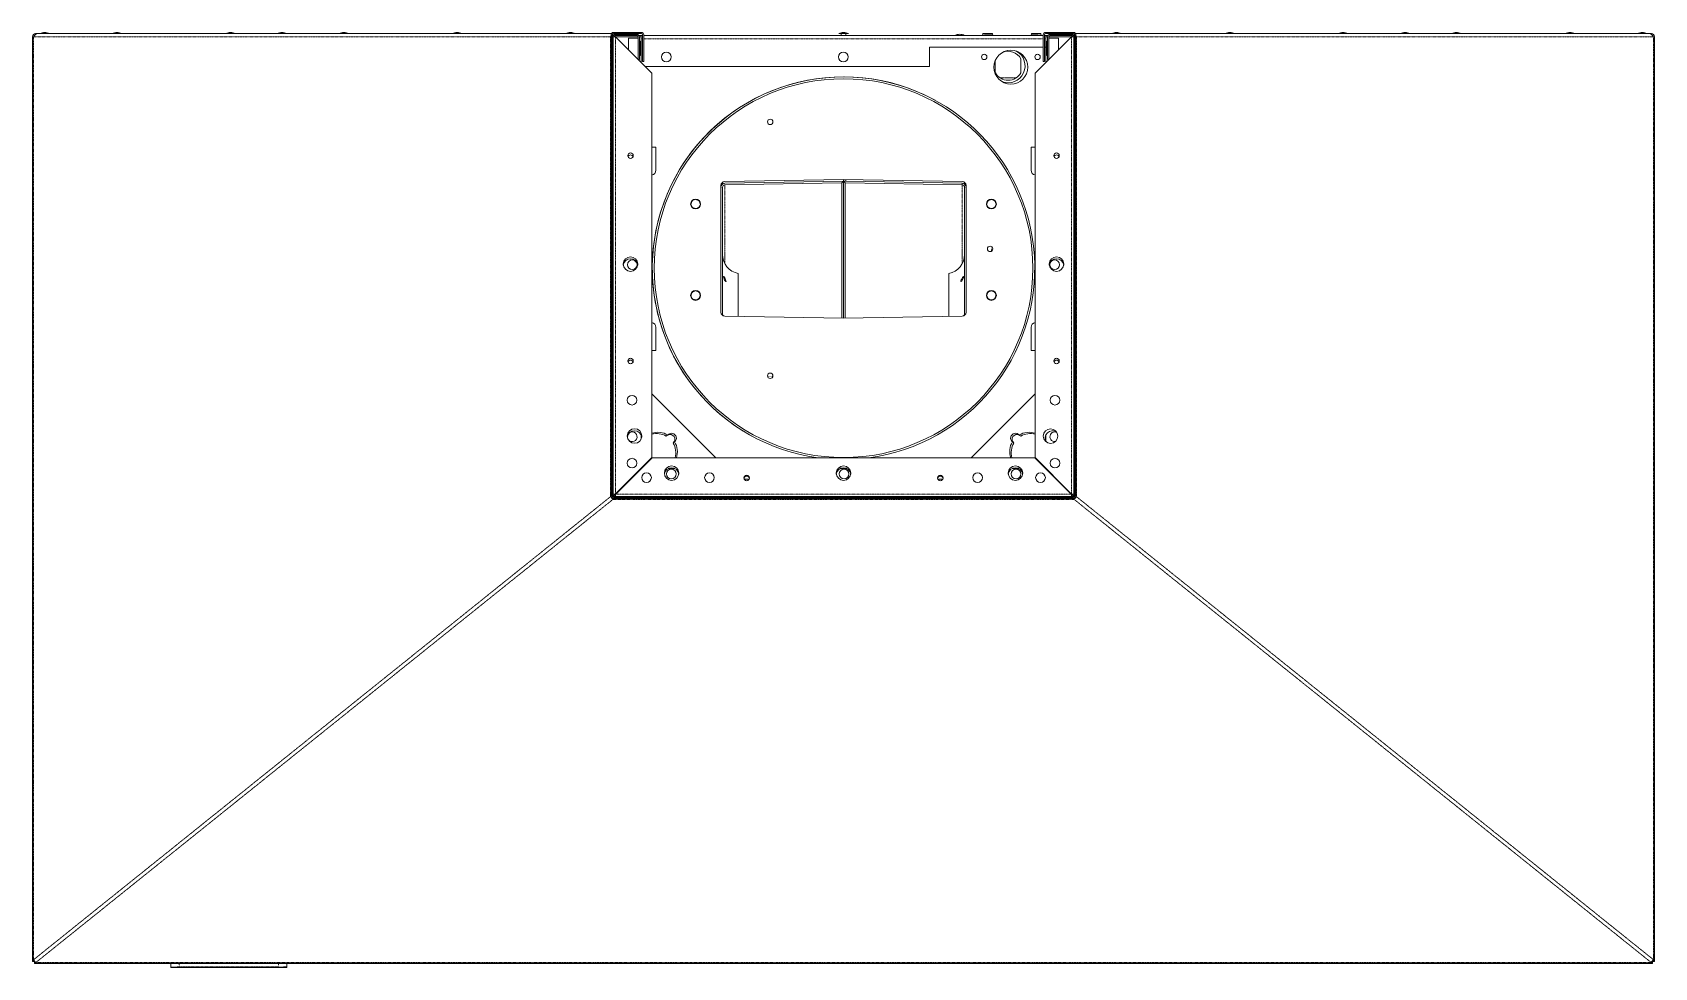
# Model space of a CAD drawing. Header units: millimetres. Extents: x 46989 to 543236, y 252623 to 526638.
# Drawn here: x 211654 to 241810, y 362310 to 379690 of the extents above; entities that cross this region are included whole.
import ezdxf

# ---------------------------------------------------------------- set-up
doc = ezdxf.new("R2010")
doc.units = ezdxf.units.MM
doc.linetypes.add('PHANTOM', pattern=[20, 10, -2, 2, -2, 2, -2])

msp = doc.modelspace()

# ---------------------------------------------------------------- linework, layer by layer
at = {"color": 7, "lineweight": 13, "ltscale": 0.001642}
for p, q in [((211713, 379668), (211760, 379668)), ((241703, 379668), (241751, 379668))]:
    msp.add_line(p, q, dxfattribs=at)
at = {"color": 7, "lineweight": 13, "ltscale": 0.000586803}
for p, q in [((211713, 379651), (211713, 379668)), ((241751, 379651), (241751, 379668))]:
    msp.add_line(p, q, dxfattribs=at)
at = {"color": 7, "lineweight": 13, "ltscale": 0.03937}
for p, q in [((222418, 379668), (211760, 379668)), ((241703, 379668), (231045, 379668)), ((211654, 379609), (211654, 362424)), ((222412, 379646), (222412, 371071)), ((222433, 371071), (222433, 379646)), ((222448, 371107), (222448, 379610)), ((222491, 379610), (223168, 378933)), ((223018, 379634), (230445, 379634)), ((228332, 379418), (230445, 379418)), ((230972, 379610), (230296, 378933)), ((231016, 379610), (231016, 371107)), ((231031, 371071), (231031, 379646)), ((231052, 379646), (231052, 371071)), ((241810, 362423), (241810, 379609)), ((228332, 379058), (223042, 379058)), ((223168, 378933), (223168, 371790)), ((230296, 371787), (230296, 378933)), ((224524, 376919), (226732, 376957)), ((226732, 376957), (228940, 376919)), ((224453, 374490), (224453, 376847)), ((224453, 374490), (224453, 376812)), ((224482, 374459), (224482, 376812)), ((224525, 376886), (226732, 376924)), ((224526, 376857), (226703, 376895)), ((226703, 376895), (226703, 375935)), ((226732, 375954), (226732, 376924)), ((226732, 376924), (226732, 375954)), ((226760, 376895), (228938, 376857)), ((226760, 375935), (226760, 376895)), ((226775, 376924), (228938, 376886)), ((228982, 376812), (228982, 374459)), ((229010, 376812), (229010, 374484)), ((229011, 376847), (229011, 374490)), ((226703, 375935), (226703, 374380)), ((226732, 374380), (226732, 375954)), ((226732, 375954), (226732, 374380)), ((226760, 374380), (226760, 375935)), ((224776, 375210), (224776, 374414)), ((228688, 375210), (228688, 374414)), ((226732, 374380), (224524, 374418)), ((228940, 374418), (226732, 374380)), ((223168, 372973), (224357, 371784)), ((229106, 371784), (230296, 372973)), ((223168, 371790), (222491, 371114)), ((222498, 371107), (223174, 371784)), ((223174, 371784), (230289, 371784)), ((230289, 371784), (230966, 371107)), ((230296, 371787), (230972, 371110)), ((222455, 371049), (231008, 371049)), ((222455, 371028), (231008, 371028)), ((230972, 371064), (222491, 371064)), ((211691, 362388), (241772, 362388)), ((216228, 362310), (214382, 362310))]:
    msp.add_line(p, q, dxfattribs=at)
at = {"color": 7, "lineweight": 13, "ltscale": 7.04076e-05}
for p, q in [((211882, 379690), (211880, 379690)), ((241582, 379690), (241580, 379690))]:
    msp.add_line(p, q, dxfattribs=at)
at = {"color": 7, "lineweight": 13, "ltscale": 0.003125}
for p, q in [((213135, 379668), (213225, 379668)), ((215247, 379668), (215337, 379668)), ((217354, 379668), (217444, 379668)), ((219458, 379668), (219548, 379668)), ((221566, 379668), (221656, 379668)), ((226642, 379668), (226732, 379668)), ((231717, 379668), (231807, 379668)), ((233825, 379668), (233915, 379668)), ((235929, 379668), (236019, 379668)), ((238036, 379668), (238126, 379668)), ((240148, 379668), (240238, 379668)), ((228802, 379634), (228892, 379634))]:
    msp.add_line(p, q, dxfattribs=at)
at = {"color": 7, "lineweight": 13, "ltscale": 0.002742}
for p, q in [((213225, 379668), (213304, 379668)), ((215337, 379668), (215416, 379668)), ((217444, 379668), (217523, 379668)), ((219548, 379668), (219627, 379668)), ((221656, 379668), (221735, 379668)), ((226732, 379668), (226810, 379668)), ((231807, 379668), (231886, 379668)), ((233915, 379668), (233994, 379668)), ((236019, 379668), (236098, 379668)), ((238126, 379668), (238205, 379668)), ((240238, 379668), (240317, 379668)), ((228892, 379634), (228970, 379634))]:
    msp.add_line(p, q, dxfattribs=at)
at = {"color": 7, "lineweight": 13, "ltscale": 0.000382551}
for p, q in [((213304, 379668), (213315, 379668)), ((215416, 379668), (215427, 379668)), ((217523, 379668), (217534, 379668)), ((219627, 379668), (219638, 379668)), ((221735, 379668), (221746, 379668)), ((226810, 379668), (226822, 379668)), ((231886, 379668), (231897, 379668)), ((233994, 379668), (234005, 379668)), ((236098, 379668), (236109, 379668)), ((240317, 379668), (240328, 379668)), ((228970, 379634), (228982, 379634))]:
    msp.add_line(p, q, dxfattribs=at)
at = {"color": 7, "lineweight": 13, "ltscale": 0.000677154}
msp.add_line((222444, 379646), (222444, 379665), dxfattribs=at)
at = {"color": 7, "lineweight": 13, "ltscale": 0.018042}
for p, q in [((222975, 379689), (222455, 379689)), ((222455, 379668), (222975, 379668)), ((230489, 379689), (231008, 379689)), ((231008, 379668), (230489, 379668))]:
    msp.add_line(p, q, dxfattribs=at)
at = {"color": 7, "lineweight": 13, "ltscale": 0.0012}
for p, q in [((226687, 379668), (226687, 379634)), ((226777, 379668), (226777, 379634)), ((211691, 362406), (211726, 362406)), ((241738, 362406), (241772, 362406))]:
    msp.add_line(p, q, dxfattribs=at)
at = {"color": 7, "lineweight": 13, "ltscale": 0.00304}
for p, q in [((229412, 379671), (229324, 379671)), ((230312, 379671), (230224, 379671))]:
    msp.add_line(p, q, dxfattribs=at)
at = {"color": 7, "lineweight": 13, "ltscale": 0.000510869}
for p, q in [((229324, 379656), (229324, 379671)), ((229499, 379656), (229499, 379671)), ((230224, 379656), (230224, 379671)), ((230399, 379656), (230399, 379671))]:
    msp.add_line(p, q, dxfattribs=at)
at = {"color": 7, "lineweight": 13, "ltscale": 3.50231e-05}
for p, q in [((229362, 379671), (229361, 379671)), ((230262, 379671), (230261, 379671))]:
    msp.add_line(p, q, dxfattribs=at)
at = {"color": 7, "lineweight": 13, "ltscale": 0.002917}
for p, q in [((229496, 379671), (229412, 379671)), ((230396, 379671), (230312, 379671))]:
    msp.add_line(p, q, dxfattribs=at)
at = {"color": 7, "lineweight": 13, "ltscale": 0.000122971}
for p, q in [((229499, 379671), (229496, 379671)), ((230399, 379671), (230396, 379671))]:
    msp.add_line(p, q, dxfattribs=at)
at = {"color": 7, "lineweight": 13, "ltscale": 0.000678235}
msp.add_line((231019, 379646), (231019, 379665), dxfattribs=at)
at = {"color": 7, "lineweight": 13, "ltscale": 0.000382611}
msp.add_line((238205, 379668), (238216, 379668), dxfattribs=at)
at = {"color": 7, "lineweight": 13, "ltscale": 0.000767024}
for p, q in [((211654, 379609), (211676, 379609)), ((241810, 379609), (241788, 379609)), ((211654, 362424), (211676, 362424)), ((241810, 362423), (241788, 362423))]:
    msp.add_line(p, q, dxfattribs=at)
at = {"color": 7, "linetype": 'PHANTOM', "lineweight": 13, "ltscale": 0.03937}
for p, q in [((211676, 379609), (211676, 362460)), ((222401, 379609), (211680, 379609)), ((222401, 371062), (222401, 379609)), ((222491, 371114), (222491, 379610)), ((223018, 379574), (230445, 379574)), ((230972, 379610), (230972, 371110)), ((231063, 379609), (231063, 371076)), ((241784, 379609), (231063, 379609)), ((241788, 362460), (241788, 379609)), ((224526, 376857), (224526, 375909)), ((228938, 375909), (228938, 376857)), ((222401, 371062), (211680, 362460)), ((222445, 371011), (211726, 362411)), ((231019, 371011), (222445, 371011)), ((230966, 371107), (222498, 371107)), ((231019, 371011), (241738, 362411)), ((231056, 371067), (241784, 362460)), ((211726, 362406), (241738, 362406)), ((216228, 362321), (214382, 362321))]:
    msp.add_line(p, q, dxfattribs=at)
at = {"color": 7, "lineweight": 13, "ltscale": 0.000137449}
for p, q in [((211680, 379609), (211676, 379609)), ((241784, 379609), (241788, 379609)), ((211680, 362460), (211676, 362460)), ((241784, 362460), (241788, 362460))]:
    msp.add_line(p, q, dxfattribs=at)
at = {"color": 7, "lineweight": 13, "ltscale": 0.000384924}
msp.add_line((222412, 379609), (222401, 379609), dxfattribs=at)
at = {"color": 7, "lineweight": 13, "ltscale": 0.000233102}
msp.add_line((222407, 379609), (222401, 379609), dxfattribs=at)
at = {"color": 7, "lineweight": 13, "ltscale": 0.000152032}
msp.add_line((222412, 379609), (222407, 379609), dxfattribs=at)
at = {"color": 7, "lineweight": 13, "ltscale": 0.000774999}
msp.add_line((222433, 379646), (222455, 379646), dxfattribs=at)
at = {"color": 7, "lineweight": 13, "ltscale": 0.001508}
msp.add_line((222448, 379610), (222491, 379610), dxfattribs=at)
at = {"color": 7, "lineweight": 13, "ltscale": 0.000260628}
msp.add_line((222455, 379646), (222460, 379640), dxfattribs=at)
at = {"color": 7, "linetype": 'PHANTOM', "lineweight": 13, "ltscale": 0.000408022}
msp.add_line((222455, 379646), (222455, 379634), dxfattribs=at)
at = {"color": 7, "lineweight": 13, "ltscale": 0.000774992}
msp.add_line((222475, 379625), (222491, 379610), dxfattribs=at)
at = {"color": 7, "lineweight": 13, "ltscale": 0.000732542}
for p, q in [((222491, 379653), (222491, 379632)), ((230972, 379653), (230972, 379632)), ((222491, 371064), (222491, 371085)), ((230972, 371064), (230972, 371085))]:
    msp.add_line(p, q, dxfattribs=at)
at = {"color": 7, "lineweight": 13, "ltscale": 0.013967}
for p, q in [((222491, 379653), (222893, 379653)), ((222491, 379632), (222893, 379632)), ((230972, 379653), (230570, 379653)), ((230972, 379632), (230570, 379632))]:
    msp.add_line(p, q, dxfattribs=at)
at = {"color": 7, "lineweight": 13, "ltscale": 0.014733}
msp.add_line((222491, 379609), (222916, 379609), dxfattribs=at)
at = {"color": 7, "lineweight": 13, "ltscale": 0.007637}
msp.add_line((222736, 379585), (222736, 379365), dxfattribs=at)
at = {"color": 7, "lineweight": 13, "ltscale": 0.00625}
for p, q in [((222736, 379585), (222916, 379585)), ((230728, 379585), (230548, 379585))]:
    msp.add_line(p, q, dxfattribs=at)
at = {"color": 7, "lineweight": 13, "ltscale": 0.014743}
for p, q in [((222916, 379610), (222916, 379185)), ((222937, 379610), (222937, 379185)), ((230527, 379185), (230527, 379610)), ((230548, 379185), (230548, 379610)), ((230548, 379609), (230972, 379609))]:
    msp.add_line(p, q, dxfattribs=at)
at = {"color": 7, "lineweight": 13, "ltscale": 0.01325}
msp.add_line((222916, 379585), (222916, 379203), dxfattribs=at)
at = {"color": 7, "lineweight": 13, "ltscale": 0.001449}
msp.add_line((222971, 379634), (222929, 379634), dxfattribs=at)
at = {"color": 7, "lineweight": 13, "ltscale": 0.001116}
msp.add_line((222937, 379609), (222969, 379609), dxfattribs=at)
at = {"color": 7, "lineweight": 13, "ltscale": 0.000467421}
for p, q in [((222950, 379529), (222937, 379529)), ((222950, 379259), (222937, 379259))]:
    msp.add_line(p, q, dxfattribs=at)
at = {"color": 7, "lineweight": 13, "ltscale": 0.009375}
for p, q in [((222950, 379259), (222950, 379529)), ((230513, 379529), (230513, 379259))]:
    msp.add_line(p, q, dxfattribs=at)
at = {"color": 7, "lineweight": 13, "ltscale": 0.016582}
msp.add_line((222969, 379609), (222969, 379132), dxfattribs=at)
at = {"color": 7, "lineweight": 13, "ltscale": 7.69097e-05}
for p, q in [((222971, 379597), (222969, 379597)), ((222969, 379559), (222971, 379559)), ((222971, 379539), (222969, 379539))]:
    msp.add_line(p, q, dxfattribs=at)
at = {"color": 7, "linetype": 'PHANTOM', "lineweight": 13, "ltscale": 7.66394e-05}
msp.add_line((222971, 379587), (222969, 379587), dxfattribs=at)
at = {"color": 7, "linetype": 'PHANTOM', "lineweight": 13, "ltscale": 7.69097e-05}
msp.add_line((222969, 379585), (222971, 379585), dxfattribs=at)
at = {"color": 7, "lineweight": 13, "ltscale": 0.002065}
for p, q in [((222971, 379574), (222971, 379634)), ((230492, 379574), (230492, 379634))]:
    msp.add_line(p, q, dxfattribs=at)
at = {"color": 7, "lineweight": 13, "ltscale": 0.000899082}
msp.add_line((222971, 379634), (222997, 379634), dxfattribs=at)
at = {"color": 7, "lineweight": 13, "ltscale": 0.00129}
msp.add_line((222971, 379634), (222971, 379597), dxfattribs=at)
at = {"color": 7, "lineweight": 13, "ltscale": 0.015444}
msp.add_line((222971, 379574), (222971, 379129), dxfattribs=at)
at = {"color": 7, "linetype": 'PHANTOM', "lineweight": 13, "ltscale": 0.000899082}
msp.add_line((222971, 379574), (222997, 379574), dxfattribs=at)
at = {"color": 7, "lineweight": 13, "ltscale": 0.017243}
for p, q in [((222997, 379646), (222997, 379149)), ((223018, 379646), (223018, 379149)), ((230445, 379149), (230445, 379646)), ((230466, 379149), (230466, 379646))]:
    msp.add_line(p, q, dxfattribs=at)
at = {"color": 7, "lineweight": 13, "ltscale": 0.012493}
msp.add_line((228332, 379418), (228332, 379058), dxfattribs=at)
at = {"color": 7, "linetype": 'PHANTOM', "lineweight": 13, "ltscale": 0.005957}
for p, q in [((229324, 379656), (229496, 379656)), ((230224, 379656), (230396, 379656))]:
    msp.add_line(p, q, dxfattribs=at)
at = {"color": 7, "linetype": 'PHANTOM', "lineweight": 13, "ltscale": 0.000122971}
for p, q in [((229496, 379656), (229499, 379656)), ((230396, 379656), (230399, 379656))]:
    msp.add_line(p, q, dxfattribs=at)
at = {"color": 7, "lineweight": 13, "ltscale": 0.000882126}
for p, q in [((230466, 379634), (230492, 379634)), ((230466, 379418), (230492, 379418))]:
    msp.add_line(p, q, dxfattribs=at)
at = {"color": 7, "linetype": 'PHANTOM', "lineweight": 13, "ltscale": 0.000882126}
msp.add_line((230466, 379574), (230492, 379574), dxfattribs=at)
at = {"color": 7, "lineweight": 13, "ltscale": 0.001466}
msp.add_line((230534, 379634), (230492, 379634), dxfattribs=at)
at = {"color": 7, "lineweight": 13, "ltscale": 0.000143216}
msp.add_line((230492, 379634), (230492, 379630), dxfattribs=at)
at = {"color": 7, "lineweight": 13, "ltscale": 9.19132e-05}
for p, q in [((230494, 379597), (230492, 379597)), ((230494, 379539), (230492, 379539))]:
    msp.add_line(p, q, dxfattribs=at)
at = {"color": 7, "linetype": 'PHANTOM', "lineweight": 13, "ltscale": 9.21535e-05}
msp.add_line((230494, 379587), (230492, 379587), dxfattribs=at)
at = {"color": 7, "linetype": 'PHANTOM', "lineweight": 13, "ltscale": 9.19132e-05}
msp.add_line((230492, 379585), (230494, 379585), dxfattribs=at)
at = {"color": 7, "lineweight": 13, "ltscale": 0.005417}
msp.add_line((230492, 379418), (230492, 379574), dxfattribs=at)
at = {"color": 7, "lineweight": 13, "ltscale": 0.001119}
msp.add_line((230494, 379609), (230527, 379609), dxfattribs=at)
at = {"color": 7, "lineweight": 13, "ltscale": 0.016584}
msp.add_line((230494, 379609), (230494, 379132), dxfattribs=at)
at = {"color": 7, "lineweight": 13, "ltscale": 0.000467556}
for p, q in [((230513, 379529), (230527, 379529)), ((230513, 379259), (230527, 379259))]:
    msp.add_line(p, q, dxfattribs=at)
at = {"color": 7, "lineweight": 13, "ltscale": 0.007638}
msp.add_line((230728, 379365), (230728, 379585), dxfattribs=at)
at = {"color": 7, "lineweight": 13, "ltscale": 0.000774982}
msp.add_line((230988, 379625), (230972, 379610), dxfattribs=at)
at = {"color": 7, "lineweight": 13, "ltscale": 0.001507}
msp.add_line((231016, 379610), (230972, 379610), dxfattribs=at)
at = {"color": 7, "lineweight": 13, "ltscale": 0.000260288}
msp.add_line((231008, 379646), (231003, 379640), dxfattribs=at)
at = {"color": 7, "linetype": 'PHANTOM', "lineweight": 13, "ltscale": 0.000407302}
msp.add_line((231008, 379634), (231008, 379646), dxfattribs=at)
at = {"color": 7, "lineweight": 13, "ltscale": 0.000774984}
msp.add_line((231031, 379646), (231008, 379646), dxfattribs=at)
at = {"color": 7, "lineweight": 13, "ltscale": 0.000383362}
for p, q in [((231052, 379609), (231063, 379609)), ((231052, 371076), (231063, 371076))]:
    msp.add_line(p, q, dxfattribs=at)
at = {"color": 7, "lineweight": 13, "ltscale": 0.000125194}
msp.add_line((231052, 379609), (231055, 379609), dxfattribs=at)
at = {"color": 7, "lineweight": 13, "ltscale": 0.000233117}
for p, q in [((231063, 379609), (231056, 379609)), ((231063, 371076), (231056, 371076))]:
    msp.add_line(p, q, dxfattribs=at)
at = {"color": 7, "lineweight": 13, "ltscale": 0.000637505}
msp.add_line((222897, 379203), (222916, 379203), dxfattribs=at)
at = {"color": 7, "lineweight": 13, "ltscale": 0.000732497}
for p, q in [((222937, 379185), (222916, 379185)), ((223018, 379149), (222997, 379149))]:
    msp.add_line(p, q, dxfattribs=at)
at = {"color": 7, "lineweight": 13, "ltscale": 0.007916}
msp.add_line((229554, 379169), (229554, 378941), dxfattribs=at)
at = {"color": 7, "lineweight": 13, "ltscale": 0.008906}
msp.add_line((230029, 379198), (230029, 378941), dxfattribs=at)
at = {"color": 7, "lineweight": 13, "ltscale": 0.000732512}
for p, q in [((230466, 379149), (230445, 379149)), ((222448, 371107), (222469, 371107)), ((231016, 371107), (230995, 371107))]:
    msp.add_line(p, q, dxfattribs=at)
at = {"color": 7, "lineweight": 13, "ltscale": 0.000732482}
msp.add_line((230548, 379185), (230527, 379185), dxfattribs=at)
at = {"color": 7, "lineweight": 13, "ltscale": 0.000637625}
msp.add_line((230566, 379203), (230548, 379203), dxfattribs=at)
at = {"color": 7, "linetype": 'PHANTOM', "lineweight": 13, "ltscale": 0.010842}
msp.add_line((229635, 378849), (229948, 378849), dxfattribs=at)
at = {"color": 7, "lineweight": 13, "ltscale": 0.002649}
for p, q in [((223168, 377559), (223244, 377559)), ((223244, 373779), (223168, 373779))]:
    msp.add_line(p, q, dxfattribs=at)
at = {"color": 7, "lineweight": 13, "ltscale": 0.01495}
for p, q in [((223244, 377559), (223244, 377128)), ((230219, 377128), (230219, 377559)), ((223244, 374209), (223244, 373779)), ((230219, 373779), (230219, 374209))]:
    msp.add_line(p, q, dxfattribs=at)
at = {"color": 7, "lineweight": 13, "ltscale": 0.002651}
for p, q in [((230219, 377559), (230296, 377559)), ((230296, 373779), (230219, 373779))]:
    msp.add_line(p, q, dxfattribs=at)
at = {"color": 7, "lineweight": 13, "ltscale": 0.001133}
for p, q in [((226732, 376924), (226732, 376957)), ((226775, 376924), (226775, 376956))]:
    msp.add_line(p, q, dxfattribs=at)
at = {"color": 7, "linetype": 'PHANTOM', "lineweight": 13, "ltscale": 0.000999991}
msp.add_line((224453, 376812), (224482, 376812), dxfattribs=at)
at = {"color": 7, "linetype": 'PHANTOM', "lineweight": 13, "ltscale": 0.001}
msp.add_line((224525, 376886), (224526, 376857), dxfattribs=at)
at = {"color": 7, "lineweight": 13, "ltscale": 0.001411}
msp.add_line((226703, 376895), (226732, 376925), dxfattribs=at)
at = {"color": 7, "lineweight": 13, "ltscale": 2.09057e-05}
msp.add_line((226732, 376924), (226732, 376925), dxfattribs=at)
at = {"color": 7, "lineweight": 13, "ltscale": 3.05008e-05}
msp.add_line((226732, 376923), (226732, 376924), dxfattribs=at)
at = {"color": 7, "lineweight": 13, "ltscale": 0.001479}
msp.add_line((226775, 376924), (226732, 376923), dxfattribs=at)
at = {"color": 7, "lineweight": 13, "ltscale": 0.00136}
msp.add_line((226760, 376895), (226732, 376923), dxfattribs=at)
at = {"color": 7, "lineweight": 13, "ltscale": 0.00268}
msp.add_line((226732, 376800), (226732, 376723), dxfattribs=at)
at = {"color": 7, "lineweight": 13, "ltscale": 0.002339}
msp.add_line((226732, 376716), (226732, 376648), dxfattribs=at)
at = {"color": 7, "linetype": 'PHANTOM', "lineweight": 13, "ltscale": 0.000992212}
msp.add_line((228938, 376886), (228938, 376857), dxfattribs=at)
at = {"color": 7, "linetype": 'PHANTOM', "lineweight": 13, "ltscale": 0.000992182}
msp.add_line((229010, 376812), (228982, 376812), dxfattribs=at)
at = {"color": 7, "lineweight": 13, "ltscale": 0.000558808}
msp.add_line((228982, 376796), (228982, 376812), dxfattribs=at)
at = {"color": 7, "lineweight": 13, "ltscale": 5.92329e-05}
msp.add_line((226732, 376502), (226732, 376504), dxfattribs=at)
at = {"color": 7, "lineweight": 13, "ltscale": 0.004176}
msp.add_line((228982, 376521), (228982, 376642), dxfattribs=at)
at = {"color": 7, "linetype": 'PHANTOM', "lineweight": 13, "ltscale": 0.01796}
for p, q in [((224526, 375909), (224526, 375391)), ((228938, 375391), (228938, 375909))]:
    msp.add_line(p, q, dxfattribs=at)
at = {"color": 7, "lineweight": 13, "ltscale": 0.000468096}
msp.add_line((226732, 375641), (226732, 375628), dxfattribs=at)
at = {"color": 7, "lineweight": 13, "ltscale": 3.4122e-05}
msp.add_line((226732, 375605), (226732, 375604), dxfattribs=at)
at = {"color": 7, "linetype": 'PHANTOM', "lineweight": 13, "ltscale": 0.002952}
msp.add_line((229484, 375626), (229484, 375711), dxfattribs=at)
at = {"color": 7, "lineweight": 13, "ltscale": 1.95843e-05}
msp.add_line((228688, 374762), (228688, 374762), dxfattribs=at)
at = {"color": 7, "linetype": 'PHANTOM', "lineweight": 13, "ltscale": 0.000762474}
msp.add_line((224460, 374459), (224482, 374459), dxfattribs=at)
at = {"color": 7, "linetype": 'PHANTOM', "lineweight": 13, "ltscale": 0.000762459}
msp.add_line((229004, 374459), (228982, 374459), dxfattribs=at)
at = {"color": 7, "linetype": 'PHANTOM', "lineweight": 13, "ltscale": 0.003463}
msp.add_line((225319, 373301), (225419, 373301), dxfattribs=at)
at = {"color": 7, "lineweight": 13, "ltscale": 0.002704}
msp.add_line((222969, 372209), (222969, 372132), dxfattribs=at)
at = {"color": 7, "lineweight": 13, "ltscale": 0.003952}
msp.add_line((230494, 372210), (230494, 372096), dxfattribs=at)
at = {"color": 7, "lineweight": 13, "ltscale": 0.005158}
msp.add_line((223132, 371751), (223027, 371645), dxfattribs=at)
at = {"color": 7, "lineweight": 13, "ltscale": 0.005159}
for p, q in [((223134, 371748), (223029, 371643)), ((230434, 371643), (230329, 371748))]:
    msp.add_line(p, q, dxfattribs=at)
at = {"color": 7, "lineweight": 13, "ltscale": 0.000134205}
msp.add_line((223132, 371754), (223132, 371751), dxfattribs=at)
at = {"color": 7, "lineweight": 13, "ltscale": 0.000135106}
msp.add_line((223134, 371748), (223138, 371748), dxfattribs=at)
at = {"color": 7, "lineweight": 13, "ltscale": 0.004301}
for p, q in [((223474, 371583), (223598, 371583)), ((226670, 371583), (226794, 371583)), ((229866, 371583), (229990, 371583))]:
    msp.add_line(p, q, dxfattribs=at)
at = {"color": 7, "lineweight": 13, "ltscale": 0.000134626}
msp.add_line((230325, 371748), (230329, 371748), dxfattribs=at)
at = {"color": 7, "lineweight": 13, "ltscale": 0.014817}
for p, q in [((222776, 371395), (222474, 371093)), ((222779, 371392), (222477, 371090))]:
    msp.add_line(p, q, dxfattribs=at)
at = {"color": 7, "lineweight": 13, "ltscale": 0.000321882}
msp.add_line((222780, 371390), (222774, 371397), dxfattribs=at)
at = {"color": 7, "lineweight": 13, "ltscale": 0.000321957}
msp.add_line((222806, 371416), (222799, 371422), dxfattribs=at)
at = {"color": 7, "linetype": 'PHANTOM', "lineweight": 13, "ltscale": 0.003221}
for p, q in [((224978, 371389), (224885, 371389)), ((228578, 371389), (228485, 371389))]:
    msp.add_line(p, q, dxfattribs=at)
at = {"color": 7, "lineweight": 13, "ltscale": 0.000226794}
msp.add_line((230662, 371420), (230657, 371416), dxfattribs=at)
at = {"color": 7, "lineweight": 13, "ltscale": 0.000226709}
msp.add_line((230688, 371395), (230683, 371390), dxfattribs=at)
at = {"color": 7, "lineweight": 13, "ltscale": 0.014818}
msp.add_line((230987, 371090), (230685, 371392), dxfattribs=at)
at = {"color": 7, "lineweight": 13, "ltscale": 0.000298809}
msp.add_line((222407, 371067), (222401, 371062), dxfattribs=at)
at = {"color": 7, "lineweight": 13, "ltscale": 0.00015876}
msp.add_line((222412, 371067), (222407, 371067), dxfattribs=at)
at = {"color": 7, "lineweight": 13, "ltscale": 0.000704337}
msp.add_line((222433, 371071), (222453, 371071), dxfattribs=at)
at = {"color": 7, "lineweight": 13, "ltscale": 0.000397806}
for p, q in [((222453, 371018), (222445, 371011)), ((231010, 371018), (231019, 371011))]:
    msp.add_line(p, q, dxfattribs=at)
at = {"color": 7, "lineweight": 13, "ltscale": 0.001199}
for p, q in [((222448, 371107), (222482, 371107)), ((230972, 371064), (230972, 371098))]:
    msp.add_line(p, q, dxfattribs=at)
at = {"color": 7, "lineweight": 13, "ltscale": 0.000116795}
msp.add_line((222453, 371071), (222455, 371074), dxfattribs=at)
at = {"color": 7, "lineweight": 13, "ltscale": 0.000334492}
msp.add_line((222453, 371028), (222453, 371018), dxfattribs=at)
at = {"color": 7, "linetype": 'PHANTOM', "lineweight": 13, "ltscale": 0.000314547}
msp.add_line((222455, 371083), (222455, 371074), dxfattribs=at)
at = {"color": 7, "lineweight": 13, "ltscale": 0.000196007}
msp.add_line((222459, 371078), (222455, 371074), dxfattribs=at)
at = {"color": 7, "lineweight": 13, "ltscale": 0.00011681}
for p, q in [((222455, 371069), (222458, 371071)), ((231008, 371069), (231006, 371071))]:
    msp.add_line(p, q, dxfattribs=at)
at = {"color": 7, "lineweight": 13, "ltscale": 0.000704307}
for p, q in [((222455, 371049), (222455, 371069)), ((231008, 371049), (231008, 371069)), ((231031, 371071), (231010, 371071))]:
    msp.add_line(p, q, dxfattribs=at)
at = {"color": 7, "lineweight": 13, "ltscale": 0.000195901}
msp.add_line((222462, 371075), (222458, 371071), dxfattribs=at)
at = {"color": 7, "linetype": 'PHANTOM', "lineweight": 13, "ltscale": 0.000314202}
msp.add_line((222458, 371071), (222467, 371071), dxfattribs=at)
at = {"color": 7, "lineweight": 13, "ltscale": 0.000383403}
msp.add_line((222482, 371107), (222491, 371114), dxfattribs=at)
at = {"color": 7, "lineweight": 13, "ltscale": 0.000149885}
msp.add_line((222482, 371107), (222487, 371107), dxfattribs=at)
at = {"color": 7, "lineweight": 13, "ltscale": 0.000277472}
msp.add_line((222487, 371107), (222491, 371114), dxfattribs=at)
at = {"color": 7, "lineweight": 13, "ltscale": 0.000277435}
msp.add_line((222491, 371103), (222498, 371107), dxfattribs=at)
at = {"color": 7, "lineweight": 13, "ltscale": 0.000383328}
msp.add_line((222491, 371098), (222498, 371107), dxfattribs=at)
at = {"color": 7, "lineweight": 13, "ltscale": 0.000149824}
for p, q in [((222491, 371098), (222491, 371103)), ((230972, 371098), (230972, 371103))]:
    msp.add_line(p, q, dxfattribs=at)
at = {"color": 7, "lineweight": 13, "ltscale": 0.000467255}
msp.add_line((222491, 371085), (222491, 371098), dxfattribs=at)
at = {"color": 7, "linetype": 'PHANTOM', "lineweight": 13, "ltscale": 0.000186109}
for p, q in [((222554, 371167), (222554, 371173)), ((230904, 371178), (230904, 371173))]:
    msp.add_line(p, q, dxfattribs=at)
at = {"color": 7, "lineweight": 13, "ltscale": 0.00013162}
msp.add_line((222571, 371190), (222573, 371187), dxfattribs=at)
at = {"color": 7, "lineweight": 13, "ltscale": 0.000131514}
msp.add_line((230893, 371190), (230890, 371187), dxfattribs=at)
at = {"color": 7, "linetype": 'PHANTOM', "lineweight": 13, "ltscale": 0.000185989}
msp.add_line((230933, 371149), (230933, 371144), dxfattribs=at)
at = {"color": 7, "lineweight": 13, "ltscale": 0.000383337}
msp.add_line((230972, 371098), (230966, 371107), dxfattribs=at)
at = {"color": 7, "lineweight": 13, "ltscale": 0.000277448}
msp.add_line((230972, 371103), (230966, 371107), dxfattribs=at)
at = {"color": 7, "lineweight": 13, "ltscale": 0.000116786}
msp.add_line((230974, 371107), (230972, 371110), dxfattribs=at)
at = {"color": 7, "lineweight": 13, "ltscale": 0.000165928}
msp.add_line((230976, 371107), (230972, 371110), dxfattribs=at)
at = {"color": 7, "lineweight": 13, "ltscale": 6.67722e-05}
msp.add_line((230976, 371107), (230974, 371107), dxfattribs=at)
at = {"color": 7, "lineweight": 13, "ltscale": 0.000706463}
msp.add_line((230975, 371107), (230989, 371093), dxfattribs=at)
at = {"color": 7, "lineweight": 13, "ltscale": 0.00137}
msp.add_line((231016, 371107), (230976, 371107), dxfattribs=at)
at = {"color": 7, "linetype": 'PHANTOM', "lineweight": 13, "ltscale": 0.000313706}
msp.add_line((230997, 371071), (231006, 371071), dxfattribs=at)
at = {"color": 7, "lineweight": 13, "ltscale": 0.000195657}
for p, q in [((231006, 371071), (231002, 371075)), ((231004, 371078), (231008, 371074))]:
    msp.add_line(p, q, dxfattribs=at)
at = {"color": 7, "linetype": 'PHANTOM', "lineweight": 13, "ltscale": 0.000313826}
msp.add_line((231008, 371074), (231008, 371083), dxfattribs=at)
at = {"color": 7, "lineweight": 13, "ltscale": 0.000116804}
msp.add_line((231010, 371071), (231008, 371074), dxfattribs=at)
at = {"color": 7, "lineweight": 13, "ltscale": 0.000334372}
msp.add_line((231010, 371028), (231010, 371018), dxfattribs=at)
at = {"color": 7, "lineweight": 13, "ltscale": 0.000156763}
msp.add_line((231052, 371067), (231056, 371067), dxfattribs=at)
at = {"color": 7, "lineweight": 13, "ltscale": 2.48406e-05}
msp.add_line((231055, 371076), (231056, 371076), dxfattribs=at)
at = {"color": 7, "lineweight": 13, "ltscale": 0.000298928}
msp.add_line((231056, 371076), (231056, 371067), dxfattribs=at)
at = {"color": 7, "lineweight": 13, "ltscale": 0.00125}
msp.add_line((211676, 362460), (211676, 362424), dxfattribs=at)
at = {"color": 7, "lineweight": 13, "ltscale": 0.000751045}
for p, q in [((211676, 362424), (211697, 362424)), ((241766, 362423), (241788, 362423))]:
    msp.add_line(p, q, dxfattribs=at)
at = {"color": 7, "lineweight": 13, "ltscale": 0.000623868}
msp.add_line((211691, 362424), (211691, 362406), dxfattribs=at)
at = {"color": 7, "lineweight": 13, "ltscale": 0.000600379}
for p, q in [((211691, 362388), (211691, 362406)), ((241772, 362388), (241772, 362406))]:
    msp.add_line(p, q, dxfattribs=at)
at = {"color": 7, "lineweight": 13, "ltscale": 0.000175296}
for p, q in [((211726, 362411), (211726, 362406)), ((241738, 362411), (241738, 362406))]:
    msp.add_line(p, q, dxfattribs=at)
at = {"color": 7, "lineweight": 13, "ltscale": 0.002325}
for p, q in [((214225, 362388), (214225, 362321)), ((216385, 362388), (216385, 362321))]:
    msp.add_line(p, q, dxfattribs=at)
at = {"color": 7, "linetype": 'PHANTOM', "lineweight": 13, "ltscale": 0.00545}
for p, q in [((214225, 362321), (214382, 362321)), ((216228, 362321), (216385, 362321))]:
    msp.add_line(p, q, dxfattribs=at)
at = {"color": 7, "lineweight": 13, "ltscale": 0.00505}
for p, q in [((214236, 362310), (214382, 362310)), ((216228, 362310), (216373, 362310))]:
    msp.add_line(p, q, dxfattribs=at)
at = {"color": 7, "linetype": 'PHANTOM', "lineweight": 13, "ltscale": 0.002325}
for p, q in [((214382, 362388), (214382, 362321)), ((216228, 362388), (216228, 362321))]:
    msp.add_line(p, q, dxfattribs=at)
at = {"color": 7, "linetype": 'PHANTOM', "lineweight": 13, "ltscale": 0.000399973}
for p, q in [((214382, 362321), (214382, 362310)), ((216228, 362321), (216228, 362310))]:
    msp.add_line(p, q, dxfattribs=at)
at = {"color": 7, "lineweight": 13, "ltscale": 0.000598817}
msp.add_line((241772, 362423), (241772, 362406), dxfattribs=at)
at = {"color": 7, "lineweight": 13, "ltscale": 0.001275}
msp.add_line((241788, 362423), (241788, 362460), dxfattribs=at)
at = {"color": 7, "lineweight": 13, "ltscale": 0.03937}
for points in [[(211680, 379609), (211688, 379625), (211699, 379639), (211712, 379651), (211724, 379659), (211737, 379664), (211750, 379668), (211760, 379668)], [(241784, 379609), (241775, 379625), (241764, 379639), (241751, 379651), (241740, 379659), (241727, 379664), (241713, 379668), (241703, 379668)], [(224511, 375108), (224504, 375128), (224502, 375145), (224502, 375150), (224502, 375152), (224503, 375153), (224503, 375153), (224504, 375153)], [(224504, 375153), (224505, 375153), (224506, 375152), (224511, 375146), (224515, 375141), (224524, 375126), (224534, 375108)], [(228919, 375063), (228918, 375063), (228916, 375065), (228915, 375067), (228915, 375073), (228917, 375079), (228922, 375092), (228929, 375105), (228944, 375133), (228951, 375144), (228957, 375151), (228959, 375153), (228959, 375153)], [(228959, 375153), (228960, 375153), (228960, 375153), (228961, 375152), (228962, 375149), (228961, 375143), (228960, 375136), (228956, 375117), (228951, 375103), (228945, 375089), (228937, 375077), (228929, 375068), (228922, 375064), (228919, 375063)], [(224544, 375063), (224541, 375064), (224536, 375067), (224532, 375071), (224526, 375078), (224520, 375087), (224514, 375100), (224511, 375108)], [(224534, 375108), (224541, 375093), (224546, 375081), (224548, 375070), (224548, 375066), (224547, 375064), (224544, 375063)], [(222407, 371067), (222412, 371054), (222419, 371042), (222428, 371032), (222440, 371024), (222453, 371018)], [(231010, 371018), (231021, 371022), (231030, 371028), (231041, 371037), (231049, 371048), (231053, 371057), (231056, 371067)], [(211680, 362460), (211684, 362446), (211691, 362434), (211701, 362424), (211712, 362416), (211726, 362411)], [(241738, 362411), (241748, 362415), (241758, 362421), (241768, 362430), (241776, 362441), (241781, 362450), (241784, 362460)]]:
    msp.add_lwpolyline(points, dxfattribs=at)
for centre, radius in [((223439, 379235), 90), ((226730, 379235), 90), ((229348, 379235), 50.4), ((229844, 379045), 315), ((230339, 379235), 50.4), ((226732, 375309), 3520), ((225369, 378028), 50.4), ((222772, 377400), 50.4), ((230692, 377400), 50.4), ((223982, 376501), 92.2), ((229481, 376501), 92.2), ((222772, 375384), 135), ((222804, 375372), 90), ((229457, 375668), 50.4), ((230692, 375384), 135), ((230659, 375372), 90), ((223982, 374803), 92.2), ((229481, 374803), 92.2), ((222772, 373584), 50.4), ((230692, 373584), 50.4), ((225369, 373308), 50.4), ((222801, 372855), 90), ((230663, 372855), 90), ((222847, 372189), 135), ((230581, 372188), 135), ((222801, 371685), 90), ((223536, 371499), 135), ((223531, 371484), 90), ((226732, 371499), 135), ((226743, 371484), 90), ((229928, 371499), 135), ((229939, 371484), 90), ((230663, 371685), 90), ((223070, 371416), 90), ((224240, 371416), 90), ((224932, 371409), 50.4), ((228532, 371409), 50.4), ((229224, 371416), 90), ((230394, 371416), 90)]:
    msp.add_circle(centre, radius, dxfattribs=at)
at = {"color": 7, "linetype": 'PHANTOM', "lineweight": 13, "ltscale": 0.03937}
for centre in [(223982, 376501), (229481, 376501), (223982, 374803), (229481, 374803)]:
    msp.add_circle(centre, 82.9, dxfattribs=at)
at = {"color": 7, "lineweight": 13, "ltscale": 0.03937}
for centre, radius, start, end in [((211713, 379609), 59, 90, 180), ((211882, 379492), 198, 90, 116.9915), ((211882, 379492), 198, 63.0085, 90), ((211882, 379492), 198, 63.0085, 90), ((213225, 379492), 198, 90, 116.9915), ((213225, 379492), 198, 63.0085, 90), ((215337, 379492), 198, 90, 116.9915), ((215337, 379492), 198, 63.0085, 90), ((216292, 379492), 198, 90, 116.9915), ((216292, 379492), 198, 63.0085, 90), ((217444, 379492), 198, 90, 116.9915), ((217444, 379492), 198, 63.0085, 90), ((219548, 379492), 198, 90, 116.9915), ((219548, 379492), 198, 63.0085, 90), ((221656, 379492), 198, 90, 116.9915), ((221656, 379492), 198, 63.0085, 90), ((222455, 379646), 43.4, 90, 180), ((222455, 379646), 22.3, 90, 180), ((222975, 379646), 43.4, 0, 90), ((222975, 379646), 22.3, 0, 90), ((226732, 379492), 198, 90, 116.9915), ((226732, 379492), 198, 63.0085, 90), ((230489, 379646), 43.4, 90, 180), ((230489, 379646), 22.3, 90, 180), ((231008, 379646), 43.4, 0, 90), ((231008, 379646), 22.3, 0, 90), ((231807, 379492), 198, 90, 116.9915), ((231807, 379492), 198, 63.0085, 90), ((233915, 379492), 198, 90, 116.9915), ((233915, 379492), 198, 63.0085, 90), ((236019, 379492), 198, 90, 116.9915), ((236019, 379492), 198, 63.0085, 90), ((237172, 379492), 198, 90, 116.9915), ((237172, 379492), 198, 63.0085, 90), ((238126, 379492), 198, 90, 116.9915), ((238126, 379492), 198, 63.0085, 90), ((240238, 379492), 198, 90, 116.9915), ((240238, 379492), 198, 63.0085, 90), ((241582, 379492), 198, 90, 116.9915), ((241582, 379492), 198, 63.0085, 90), ((241582, 379492), 198, 63.0085, 90), ((241751, 379609), 59, 0, 90), ((222491, 379610), 43.4, 90, 180), ((222491, 379610), 22.3, 90, 180), ((222804, 379310), 90, 139.4372, 141.2578), ((222893, 379610), 43.4, 0, 90), ((222893, 379610), 22.3, 0, 90), ((228892, 379457), 198, 90, 116.9915), ((228892, 379457), 198, 63.0085, 90), ((229302, 379656), 22.3, 270, 0), ((229522, 379656), 22.3, 180, 270), ((230202, 379656), 22.3, 270, 0), ((230422, 379656), 22.3, 180, 270), ((230534, 379537), 59.5, 131.8412, 135.3632), ((230570, 379610), 43.4, 90, 180), ((230570, 379610), 22.3, 90, 180), ((230714, 379457), 198, 90, 98.8923), ((230714, 379457), 198, 81.1077, 90), ((230659, 379310), 90, 38.7155, 40.5088), ((230972, 379610), 43.4, 0, 90), ((230972, 379610), 22.3, 0, 90), ((229792, 379070), 315, 250.1357, 59.7866), ((229792, 379070), 270, 28.3576, 113.2717), ((226732, 375309), 3555, 61.3521, 241.3521), ((226732, 375309), 3555, 277.4688, 262.5312), ((229792, 379070), 270, 208.3576, 331.6424), ((222772, 377364), 50.4, 20.9093, 159.0683), ((230692, 377364), 50.4, 20.9093, 159.0683), ((223158, 377128), 86.4, 276.7195, 0), ((223132, 377109), 78.5, 297.3286, 303.9834), ((230306, 377128), 86.4, 180, 263.32), ((230332, 377109), 78.5, 236.0166, 242.7201), ((224525, 376847), 72, 91, 180), ((224527, 376812), 73.8, 91, 180), ((224527, 376812), 45, 91, 180), ((228937, 376812), 73.6, 0, 89), ((228937, 376812), 45, 0, 89), ((228939, 376847), 72, 0, 89), ((222772, 375348), 135, 7.6495, 172.3281), ((224842, 375564), 360, 180.1826, 259.4554), ((228622, 375564), 360, 280.5446, 0), ((230692, 375348), 135, 7.6495, 172.3281), ((223132, 374229), 78.5, 56.0165, 62.6714), ((223158, 374209), 86.4, 0, 83.2805), ((224525, 374490), 72, 180, 269), ((224527, 374459), 45, 180, 236.7773), ((228939, 374490), 72, 271, 0), ((228937, 374459), 45, 303.2236, 0), ((230306, 374209), 86.4, 96.68, 180), ((230332, 374229), 78.5, 117.2799, 123.9835), ((222772, 373548), 50.4, 20.9093, 159.0683), ((230692, 373548), 50.4, 20.9093, 159.0683), ((222847, 372152), 135, 7.6833, 172.2945), ((222804, 372175), 90, 177.8173, 125.8615), ((223283, 371898), 360, 59.4229, 108.6629), ((223254, 371876), 360, 59.4229, 103.8854), ((223506, 372128), 90, 116.6529, 139.9256), ((223535, 372150), 90, 310.0743, 139.9256), ((223506, 372128), 90, 310.0743, 116.0809), ((229929, 372150), 90, 40.0743, 229.9256), ((229957, 372128), 90, 63.902, 229.9256), ((230181, 371898), 360, 71.3371, 120.5771), ((229957, 372128), 90, 40.0743, 63.3417), ((230209, 371876), 360, 76.1123, 120.5771), ((230617, 372153), 135, 55.9683, 214.2829), ((230659, 372175), 90, 90, 275.7877), ((230659, 372175), 90, 65.0521, 90), ((223254, 371876), 360, 345.166, 30.5771), ((223283, 371898), 360, 341.458, 30.5771), ((230181, 371898), 360, 149.4229, 198.542), ((230209, 371876), 360, 149.4229, 194.834), ((223283, 371898), 360, 224.1811, 225.6568), ((223536, 371463), 135, 7.6495, 172.3281), ((226732, 371463), 135, 7.6495, 172.3281), ((229928, 371463), 135, 7.6495, 172.3281), ((230181, 371898), 360, 314.3432, 315.3825), ((224932, 371394), 50.4, 8.5962, 171.3505), ((228532, 371394), 50.4, 8.5962, 171.3505), ((222499, 370842), 241, 111.0686, 113.9906), ((222455, 371071), 43.4, 180, 270), ((222455, 371071), 22.3, 180, 270), ((222279, 371105), 190, 330.4376, 336.1183), ((222491, 371107), 43.4, 180, 270), ((222491, 371107), 22.3, 180, 270), ((230972, 371107), 43.4, 270, 0), ((230972, 371107), 22.3, 270, 0), ((231008, 371071), 22.3, 270, 0), ((231008, 371071), 43.4, 270, 0), ((231184, 371105), 190, 203.8822, 209.5625), ((214236, 362321), 11.5, 180, 270), ((216373, 362321), 11.5, 269.9998, 0)]:
    msp.add_arc(centre, radius, start, end, dxfattribs=at)
for centre, start_param, end_param in [((222444, 379609), 4.220994, 4.712389), ((231019, 379609), 1.570796, 2.0596)]:
    msp.add_ellipse(centre, major_axis=(0, -59), ratio=0.625856, start_param=start_param, end_param=end_param, dxfattribs=at)

doc.saveas('drawing.dxf')
